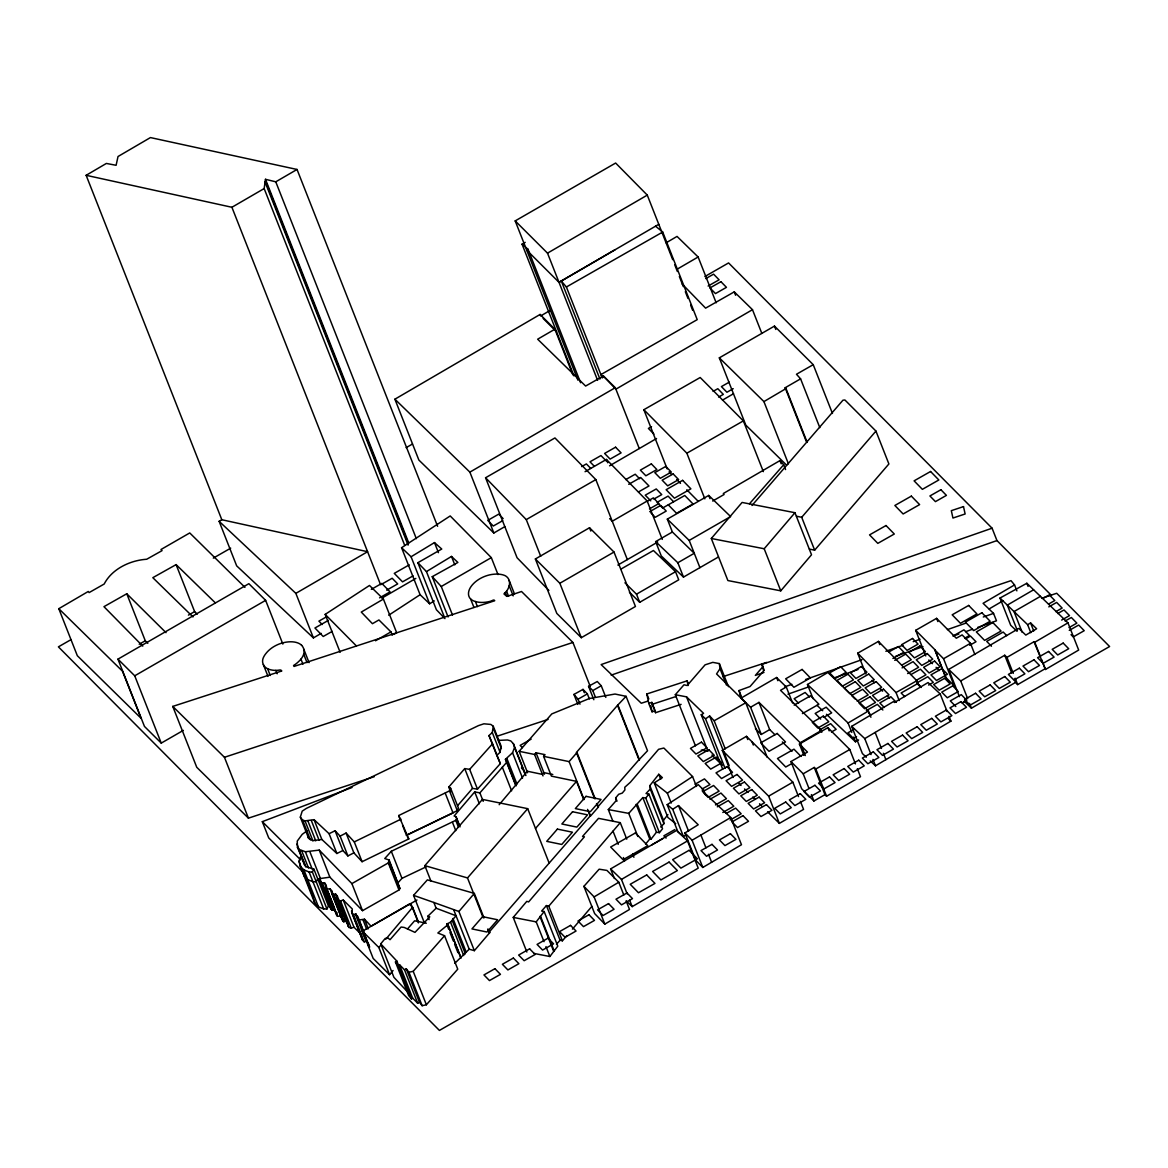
<?xml version="1.0" encoding="UTF-8"?>
<svg xmlns="http://www.w3.org/2000/svg" width="1168" height="1168" viewBox="0 0 1168 1168"><rect width="100%" height="100%" fill="white"/><g stroke="black" fill="none" stroke-linecap="round" stroke-linejoin="round"><path stroke-width="1.5" d="M493.29 726.277L492.283 732.497L488.998 735.577L492.531 743.826L469.667 769.362L464.733 768.588L448.746 787.101L450.629 788.254L449.505 790.867L398.697 815.541L408.8 838.916L362.08 861.707L353.875 852.844L347.903 855.925L342.881 850.538L336.88 853.501L329.084 833.704L314.061 819.673L305.023 820.87L302.57 820.038L300.337 817.133L302.205 811.132L306.366 808.402L478.5 725.591L483.917 723.81L490.852 724.437L493.29 726.277L501.087 746.075L500.079 752.294L496.794 755.375L500.327 763.624L477.478 789.145L472.529 788.385L457.681 805.584M361.73 934.926L353.977 927.246L351.276 928.137L348.852 927.421L337.172 898.513L337.304 896.09L335.654 894.104L332.851 894.527L331.814 893.491L331.697 890.892L330.033 888.804L326.792 889.096L326.208 885.154L324.47 882.716L321.2 882.906L319.828 878.935L330.836 908.85L331.931 910.12L335.187 909.93M347.889 925.728L348.02 923.304M300.453 856.976L299.037 861.196L300.293 866.32L314.849 903.273L318.47 906.864L323.638 908.938L326.952 908.981L328.456 906.091L313.885 869.123L305.724 866.671L297.475 847.428L297.227 841.121L302.235 834.332L307.082 830.755M335.654 894.104L346.385 921.333L343.582 921.742L340.764 916.019L337.523 916.325L336.705 915.332L325.974 888.118M404.712 545.398L264.158 188.559L265.486 179.303L275.765 181.814L297.037 169.462L437.606 526.301M336.705 915.332L336.924 912.383M515.424 784.692L505.437 759.317L512.548 752.732L514.562 747.432L513.394 743.68L510.766 740.906L507.481 739.972L498.488 740.395M366.621 941.204L364.182 941.861L362.606 940.24L351.889 913.026L352.313 908.996L343.261 900.032L340.545 900.922L338.136 900.207L337.172 898.513M448.687 929.188L446.702 924.165L450.541 922.121L456.031 915.756L436.131 908.222L433.868 902.484L413.56 895.36L427.357 879.884L474.339 893.403L483.99 917.902M454.746 963.366L469.215 949.204L474.354 950.664L489.772 932.604L488.487 929.334M402.595 825.44L406.493 835.339L457.301 810.665L458.425 808.037L450.629 788.254M326.952 908.981L312.382 872.014L313.885 869.123M297.475 847.428L298.906 849.355L305.374 851.749L319.229 850.114L329.887 877.183L362.547 910.66L398.974 889.987L399.923 888.556L389.163 860.013L384.754 858.568L391.309 851.282L455.768 820.33L456.688 818.768L456.06 816.709L454.118 816.009L474.704 791.904L479.887 792.882L483.216 801.336M695.471 745.841L675.323 694.712L683.981 684.798L687.193 685.499L705.092 664.826L712.801 662.358L719.342 663.585L720.014 668.651L716.568 673.936L745.724 702.771L767.172 757.2M319.229 850.114L351.889 883.592L388.316 862.918L389.163 860.013M675.746 823.659L667.892 817.483L654.255 782.837L662.387 777.64L658.767 774.282L649.831 785.641L650.269 789.028L646.021 793.539L648.897 794.094L662.548 828.74L659.409 832.682L645.758 798.051L642.823 797.569L628.749 813.381L637.845 836.463M636.122 804.372L649.773 839.018L650.985 839.266L656.46 832.2L642.823 797.569M660.738 827.046L663.92 823.674L663.482 820.272L667.935 814.592M645.758 798.051L648.897 794.094M645.554 844.157L649.773 839.018M411.472 998.976L398.288 965.527L399.5 964.695L412.684 998.144L411.472 998.976L408.625 995.428L410.041 994.552L393.908 977.309L380.724 943.861L385.192 938.473L387.63 937.758L390.039 939.685L401.091 927.027L404.259 927.465L414.976 932.371L429.795 916.836L427.809 916.267L436.131 908.222M612.85 821.119L608.309 809.57L616.222 800.591L615.726 797.832L618.66 794.298L622.252 793.101L624.895 789.962L624.778 787.261L630.34 782.283L658.591 749.316L663.877 748.031L692.58 776.559L696.478 786.458M543.032 775.932L534.594 754.484L536.039 752.761L545.062 754.674L543.602 756.353L551.398 776.136L576.525 781.363L583.679 799.496M393.061 970.535L389.572 974.696L378.841 947.482L381.177 944.708M385.834 939.174L412.64 907.302L409.326 904.061L371.074 926.195L364.489 919.187L358.883 920.019L355.904 913.989L353.451 914.632L351.889 913.026M499.174 804.694L527.41 771.245L542.419 774.384L543.835 772.617L552.771 774.472M526.87 952.051L513.234 917.406L526.783 901.36L528.622 901.915L584.423 836.799L582.511 836.463L598.527 818.345L620.266 822.652L626.763 839.15M513.234 917.406L536.214 921.873L544.157 911.522L557.793 946.153L549.865 956.519L533.951 953.424M473.945 607.433L470.616 598.98A20.805 12.103 -21.5 0 1 468.499 594.059A22.338 13.009 -21.5 0 1 473.376 583.752A21.812 12.702 -21.5 0 1 480.384 578.437A21.068 12.264 -21.5 0 1 489.582 574.89A22.513 13.111 -21.5 0 1 498.196 574.16A21.301 12.41 -21.5 0 1 505.408 575.809A21.009 12.235 -21.5 0 1 509.16 580.467A24.265 14.133 -21.5 0 1 509.19 585.737A22.513 13.096 -21.5 0 1 506.562 591.183L505.277 592.57A4.511 2.628 -21.5 0 0 503.992 593.943L506.868 596.425L521.527 591.504L572.919 642.458L590.234 686.419M711.312 538.492L742.089 502.444L794.955 512.708L811.526 554.771L780.764 590.833L727.883 580.554L711.312 538.492L764.193 548.756L780.764 590.833M764.193 548.756L794.955 512.708M474.354 950.664L458.907 911.478L474.339 893.403M566.86 935.612L562.407 940.809L548.77 906.178L620.266 822.652M572.422 929.129L591.928 906.339M796.445 516.212L801.701 517.293L875.942 431.08L844.902 399.982L842.946 400.201L751.988 505.481M809.38 549.077L814.651 550.172L888.892 463.959L875.942 431.08M479.887 792.882L506.854 762.149L505.437 759.317M430.861 880.891L424.845 865.649L482.428 799.408L527.702 808.665L549.15 863.108L488.939 932.356L489.772 932.604M483.158 917.668L467.507 877.927L527.702 808.665M763.259 666.3L755.346 675.396L763.974 672.461M527.586 772.749L519.147 751.301L551.792 713.911L589.387 698.508L615.025 694.04L626.077 696.318L647.525 750.761L638.969 759.755L617.536 705.326L576.393 752.44L594.6 798.62M407.501 928.954L414.625 920.793L426.32 923.216M543.602 756.353L569.108 761.609L576.992 752.557L595.184 798.751M535.499 828.462L576.525 781.363M549.15 863.108L590.176 815.994L587.577 809.395M596.541 803.569L597.841 806.869L638.969 759.755M597.14 803.701L598.439 807L590.541 816.052L588.599 811.103M749.462 503.773L783.684 464.762L779.932 460.615L723.342 493.495L724.072 494.517L712.684 501.043M548.77 906.178L546.42 905.58L541.616 911.055L544.157 911.522M556.464 944.328L560.071 940.225L546.42 905.58M399.5 964.695L404.522 969.82L406.26 968.783L408.961 972.258L413.195 971.309L444.555 935.714L437.839 932.998L447.811 924.779L460.98 958.227M406.26 968.783L419.443 1002.232L422.144 1005.706L426.378 1004.772L457.739 969.177L444.555 935.714M617.536 705.326L626.077 696.318M626.355 901.448L629.508 909.449L604.82 924.122L594.629 913.566L583.912 886.337L599.14 869.182L606.937 870.423L618.792 882.234L623.829 895.038M397.602 883.212L401.967 878.351L426.101 866.86M725.051 768.34L705.545 718.846L709.618 715.969L714.174 720.773L725.211 748.819M654.255 782.837L667.337 793.13L692.58 776.559M434.277 600.936L429.605 603.768L420.1 594.716L401.573 547.704L450.206 515.949L491.319 557.632L498.006 574.583M340.136 652.313L325.186 614.383L369.482 585.46L383.411 599.067L396.667 632.72L393.718 634.458M388.71 615.215L420.1 594.716M686.317 834.653L683.426 836.492L677.907 831.85L667.191 804.635L698.26 784.633L703.545 789.918L705.428 794.722M667.191 804.635L672.71 809.278L678.491 805.599L698.216 824.754L684.944 832.945L695.661 860.159L702.8 867.459L741.476 844.727L730.745 817.512L702.187 790.765L703.545 789.918M408.625 995.428L395.441 961.979L396.857 961.089L410.041 994.552M580.598 382.739L528.024 249.266L526.695 250.098L559.019 282.349L615.142 249.704M401.573 547.704L411.078 556.756L434.481 542.594L441.767 549.033L417.881 562.699L426.451 571.59L451.49 556.435L457.885 562.45L432.233 576.671L448.103 616.967M389.572 974.696L373.176 958.432L362.445 931.217L416.976 900.002M866.32 757.229L862.393 753.55L851.676 726.335L893.491 701.559L894.454 702.479L928.064 682.565L940.182 693.923L947.131 711.531M583.912 886.337L594.089 896.893L618.792 882.234M412.684 998.144L417.691 1003.268L419.443 1002.232M851.676 726.335L864.758 738.585L940.182 693.923M870.248 760.908L875.489 765.814L950.913 721.138L949.015 716.334M219.131 521.322L221.818 519.731L367.584 551.705L295.854 593.359L219.131 521.322L236.666 565.852L313.404 637.903L321.2 633.377M383.411 599.067L361.277 612.076L372.431 623.697L378.928 619.945L390.944 631.888L392.258 635.246M832.463 413.472L813.235 364.679L774.472 326.091L719.327 357.846L763.916 401.588L786.006 388.579L807.205 442.424M813.016 698.595L807.468 684.492L827.835 672.491L868.452 710.991L870.919 717.269M807.468 684.492L848.07 722.992L868.452 710.991M826.477 714.29L855.487 741.797L858.611 739.957M684.944 832.945L692.084 840.245L730.745 817.512M221.818 519.731L86.14 175.302L106.361 163.447L116.099 165.287L118.026 156.512L150.438 137.576L297.037 169.462M722.7 769.157L701.253 714.728L703.574 713.356L686.536 696.858L675.323 694.712M504.795 526.651L493.845 533.002L418.874 460.061L394.901 399.193L540.083 314.455L554.888 329.201L572.846 374.797M550.07 310.454L540.667 315.944L540.083 314.455M666.081 242.827L677.046 236.418L698.128 256.989L716.174 302.789M58.794 608.689L122.509 671.22L141.036 718.247L77.322 655.701L58.794 608.689L88.257 591.475L89.118 592.585L104.186 584.015C111.982 568.889 130.159 560.333 146.686 559.253L162.06 550.624L160.994 549.5L189.742 532.944L244.959 587.358M1016.875 590.862L1014.539 584.934L983.091 603.316L993.545 613.39L996.479 620.807L977.674 627.42M989.165 608.908L1003.312 600.629M1033.607 589.782L1007.327 605.112L1017.416 630.735M948.708 669.425L1018.861 628.413L1025.796 635.085L1036.629 628.764L1030.585 622.938L1027.636 624.676L999.983 598.045L1026.847 583.27L1067.961 622.851L1078.677 650.065L1045.477 669.468L1034.001 641.743L1006.947 657.38L1004.728 655.248L960.709 680.973L948.708 669.425L959.424 696.639M614.397 878.511L610.616 868.904L676.637 830.404L687.499 840.916L698.216 868.145L632.18 906.631L626.15 900.791M610.616 868.904L621.464 879.416L687.499 840.916M1034.001 641.743L1034.76 642.254L1067.961 622.851M964.228 701.267L971.426 708.202L1015.445 682.462L1017.664 684.609L1044.732 668.972M86.14 175.302L231.906 207.276L264.158 188.559M647.276 195.114L615.638 163.038L515.19 220.898L547.515 253.149L647.276 195.114L672.71 259.69M559.019 282.349L658.781 224.314M554.888 329.201L537.66 339.202L585.621 386.053L603.389 376.008L615.302 387.688L639.276 448.556M677.133 269.195L698.128 256.989M394.901 399.193L469.872 472.135L615.302 387.688M761.843 333.435L752.484 309.681L615.886 389.178L603.389 376.008M382.009 598.06L415.837 578.423M609.565 465.813L656.547 438.511M722.496 400.128L733.489 393.733M662.285 539.382L647.174 501.014L612.236 521.235L609.681 518.636M617.872 565.064L657.73 542.025M792.59 702.99L786.283 686.988L776.589 677.498L741.184 698.041L750.586 707.239L761.302 734.453L769.683 729.591L774.953 734.745M750.586 707.239L758.966 702.377L800.241 742.746L805.292 755.55M786.283 686.988L780.516 690.332L821.484 730.409L800.241 742.746M183.332 730.38L161.242 743.111L144.467 726.438L117.953 659.146L248.857 583.693L265.632 600.352L282.86 644.094M117.953 659.146L134.729 675.805L265.632 600.352M806.358 441.592L785.159 387.747L800.591 378.841L819.805 427.634M432.233 576.671L441.256 586.497L491.319 557.632M375.512 640.779L390.944 631.888M535.367 558.976L589.519 527.746L614.003 552.041L635.45 606.484L581.299 637.699L556.815 613.419L535.367 558.976L559.852 583.27L581.299 637.699M559.852 583.27L614.003 552.041M732.993 777.538L722.277 750.323L746.483 736.336L792.853 782.18L798.518 796.591M722.277 750.323L768.646 796.153L792.853 782.18M767.61 811.76L779.363 823.382L803.569 809.395L800.416 801.394M573.926 375.877L522.052 244.17L525.206 242.36M585.066 471.697L606.411 459.433L647.174 501.014M595.841 479.61L554.946 437.942L485.567 477.756L526.272 519.599L595.841 479.61L627.347 559.603M667.322 519.132L689.193 540.419L730.628 516.563L708.728 495.422L667.322 519.132L672.388 532.009L694.259 553.282L677.834 562.742L655.628 541.602L672.388 532.009M624.938 582.803L636.502 594.176L675.527 571.707L678.725 579.824L639.699 602.294L629.421 592.176M655.628 541.602L661.278 555.953L683.484 577.094L718.335 557.034M1040.44 596.352L1014.028 611.565L1022.219 632.37M803.832 755.243L799.408 744.045L827.893 727.664L849.764 749.491L855.443 763.901M857.341 768.705L860.495 776.705L826.55 796.226L824.973 794.649L813.921 801L801.671 788.78L790.955 761.565L807.453 752.075L799.408 744.045M790.955 761.565L803.19 773.785L814.242 767.434L815.833 769.011L826.55 796.226M815.833 769.011L849.764 749.491M71.044 639.611L58.4 646.853L439.416 1030.424L1109.6 646.517L1056.704 593.271L1041.652 598.293M213.306 558.114L230.695 548.157M406.143 447.651L412.465 444.03M704.873 276.524L728.584 262.931L992.085 528.199L996.961 540.58L1051.448 595.432M620.85 569.137L653.438 550.508L675.527 571.707M925.757 655.949L915.668 630.326L936.59 618.354L956.3 638.224L962.111 634.91L970.447 643.32L974.871 654.533M935.028 650.123L945.7 677.279L934.969 650.065L943.554 658.723L970.447 643.32M599.943 379.089L561.355 281.094L566.392 286.992L662.709 232.038L697.223 319.638L600.907 374.578L603.973 377.498M667.162 468.894L643.845 409.72L700.187 377.512L743.359 420.889L763.346 471.624M813.235 364.679L796.474 374.256L800.591 378.841M643.845 409.72L686.857 453.199L743.359 420.889M714.174 720.773L745.724 702.771M705.749 278.612L713.59 274.159L719.108 279.809L708.115 286.043M752.484 309.681L734.263 291.869L705.603 308.148L682.214 284.087M713.093 391.397L717.809 388.71L723.313 394.375L718.612 397.047M729.27 382.14L721.415 386.593L726.934 392.244L733.212 388.681M651.54 426.641L648.401 428.422L653.919 434.073M581.664 466.601L586.38 463.93L590.789 468.456M409.253 564.859L394.273 573.371L402.537 581.854L413.034 575.897M371.322 589.358L381.805 583.401L390.068 591.884L379.585 597.841M381.191 584.482L392.171 578.248L397.689 583.898L386.696 590.147M326.748 616.675L318.908 621.128L322.207 624.53M502.693 520.68L493.276 526.023L487.771 520.373L498.751 514.124L503.16 518.65M328.412 620.354L314.937 628.004L323.2 636.487L332.194 631.392M625.8 479.566L635.217 474.223L639.626 478.749M628.72 484.297L640.706 477.493L648.985 485.976L638.487 491.932M647.087 501.452L653.365 497.875L658.883 503.539L649.466 508.883M653.905 499.057L661.745 494.604L656.241 488.954L645.247 495.188L650.766 500.838M649.729 511.657L660.708 505.423L666.227 511.073L655.233 517.307L650.824 512.796M601.257 685.762L597.271 681.513L588.555 686.317L592.789 690.58L601.257 685.762L605.827 697.384M531.133 739.14L520.154 745.374L522.359 747.637M865.868 673.98L857.692 653.204L878.467 641.393L916.822 680.74L918.705 685.528M794.152 705.107L810.636 695.748L818.899 704.231L802.416 713.59M888.965 651.919L898.382 646.561L903.886 652.226L892.907 658.46M894.746 660.343L905.726 654.109L911.244 659.759L901.827 665.103M952.957 636.078L963.95 629.844L969.455 635.494L964.753 638.181M695.033 784.239L704.45 778.895L709.969 784.546L702.114 788.999M902.09 667.892L913.084 661.643L918.588 667.308L907.609 673.542M823.82 717.313L831.674 712.86L826.156 707.195L815.176 713.444L820.681 719.094M965.775 638.765L970.477 636.093L975.995 641.743L969.717 645.32M857.181 701.165L868.16 694.931L862.656 689.281L851.662 695.515L854.976 698.902M702.61 791.743L713.59 785.495L719.108 791.159L708.115 797.394L703.705 792.868M1043.009 598.439L1049.287 594.877L1054.806 600.527L1048.528 604.09M911.011 674.535L920.428 669.191L925.947 674.841L916.53 680.185M857.692 653.204L896.031 692.536L916.822 680.74M709.954 799.277L720.948 793.043L726.452 798.693L715.473 804.927M1048.791 606.878L1056.646 602.411L1062.15 608.075L1055.872 611.638M866.364 710.597L877.358 704.362L882.862 710.013M916.792 682.959L927.772 676.725L933.29 682.375L928.589 685.061M831.441 732L836.142 729.328L830.638 723.664L819.644 729.912L821.849 732.175M674.856 829.557L663.877 835.806L666.081 838.069M791.743 763.609L785.743 767.011L777.479 758.528L793.963 749.17L801.044 756.441M717.313 806.811L728.292 800.576L733.811 806.227L722.817 812.475M1057.712 613.521L1063.99 609.959L1069.508 615.609L1061.654 620.062M854.217 729.255L847.939 732.818L853.443 738.468L856.582 736.687M651.832 844.873L662.811 838.639M726.219 813.468L735.636 808.11L741.154 813.775L730.161 820.009M1065.07 621.055L1071.348 617.492L1076.852 623.143L1069.012 627.61M1069.275 630.384L1078.692 625.041L1084.211 630.691L1073.217 636.925L1071.012 634.662M962.096 702.961L966.797 700.289L961.293 694.639L950.299 700.873L955.818 706.523M166.017 632.662L126.772 593.767L103.952 606.674L142.773 646.123M139.211 644.225L145.285 640.779L147.825 643.291M587.373 693.894L583.007 689.383L573.955 694.434L578.043 699.194L587.373 693.894L589.344 698.887M215.131 602.659L176.105 564.611L152.818 577.678L192.997 616.923M188.413 615.113L194.633 611.623L197.231 614.164M329.084 833.704L335.085 830.74L340.107 836.127L346.078 833.047L354.284 841.909L362.08 861.707M354.284 841.909L401.004 819.133M406.42 835.237L453.023 812.943L445.227 793.145M303.3 872.365L268.713 837.894L262.318 821.659L352.064 787.466M740.629 696.756L739.037 690.551L750.046 686.521L763.638 670.943L761.916 664.388L1011.006 580.657L1014.539 584.934M785.013 686.74L791.86 684.346M805.526 679.528L861.94 659.686M885.87 651.262L902.952 645.262M913.215 641.655L920.048 639.246M947.394 629.625L966.199 623.011M983.295 616.996L993.545 613.39M787.947 694.172L808.46 686.959M834.098 677.936L858.027 669.512M895.622 656.285L922.968 646.663M953.745 635.845L958.87 634.034M965.702 631.64L972.55 629.231M992.085 528.199L601.126 664.577L641.29 703.253L648.109 701.034M611.171 675.148L996.961 540.58M301.636 645.291A21.55 12.541 -21.5 0 0 286.51 642.108A21.126 12.293 -21.5 0 0 278.758 644.181A20.966 12.206 -21.5 0 0 271.662 648.05A23.477 13.666 -21.5 0 0 266.027 653.394A22.747 13.242 -21.5 0 0 262.902 658.883A21.243 12.366 -21.5 0 0 263.34 664.563A21.915 12.76 -21.5 0 0 267.589 668.724A22.63 13.169 -21.5 0 0 275.823 670.403A23.783 13.841 -21.5 0 0 278.349 670.228A4.657 2.716 -21.5 0 1 280.875 670.067L281.824 670.972L172.762 706.406L224.446 757.287L572.627 642.546M172.762 706.406L196.75 767.274L248.419 818.155L374.3 776.676M496.882 736.278L548.099 719.4M648.751 703.399L651.861 702.391L655.175 710.801L652.065 711.808L648.751 703.399L646.838 693.967L687.12 680.842L688.448 684.2M722.919 676.652L766.646 662.402M681.119 704.348L655.555 712.699L652.24 704.289L676.097 696.493M300.337 817.133L308.644 838.39L312.82 840.668L321.857 839.471L336.88 853.501M299.037 861.196L304.133 876.058L307.753 879.65L312.922 881.723L316.221 881.767L317.725 878.876L329.887 877.183M300.293 866.32L303.914 869.897L309.082 871.97L312.382 872.014M328.456 906.091L330.544 906.149M656.46 832.2L659.409 832.682M608.309 809.57L628.749 813.381M701.296 750.017L707.969 751.301L686.536 696.858M519.147 751.301L534.594 754.484M560.071 940.225L562.407 940.809M433.868 902.484L458.907 911.478M424.845 865.649L467.507 877.927M446.702 924.165L447.811 924.779M655.555 226.198L662.709 232.038M522.052 244.17L528.024 249.266M948.489 718.875L950.913 721.138M817.001 705.326L822.71 710.728M701.253 714.728L705.545 718.846M1016.832 631.158L1010.7 625.26L999.983 598.045M711.911 755.112L722.393 765.259M785.159 387.747L786.006 388.579M782.326 741.957L791.962 751.374M755.433 728.715L761.302 734.453M786.604 465.141L745.826 425.152L719.327 357.846M738.672 783.144L741.023 785.465M744.542 788.955L748.06 792.415M752.732 797.043L755.054 799.335M759.536 803.774L761.74 805.949M362.445 931.217L378.841 947.482M543.135 318.397L556.552 331.77M262.318 821.659L300.745 859.969M915.668 630.326L935.145 649.963M928.823 659.993L932.458 663.672M936.094 667.337L939.276 670.549M945.744 677.338L954.271 685.937L943.554 658.723M669.089 471.857L671.629 474.412M676.681 479.537L680.477 483.377M686.799 489.772L698.187 501.276M325.186 614.383L356.342 645.889M1006.743 635.669L1003.195 632.034L986.726 641.393L991.442 646.24M921.172 687.251L917.625 683.616L901.141 692.974L904.689 696.61M917.887 684.098L921.202 687.485M896.323 702.362L890.819 696.712L879.825 702.946L884.234 707.472M872.058 680.331L874.409 682.74M880.219 688.711L882.628 691.164M887.3 695.967L889.593 698.318M673.6 501.758L668.081 496.108L657.102 502.342L662.606 508.007L684.769 495.48L693.033 503.963L676.564 513.321L668.286 504.839M868.569 712.86L870.773 715.123M606.484 461.229L600.98 455.564L589.986 461.813L594.395 466.339M809.541 697.004L805.132 692.478L794.152 698.712L798.562 703.238M548.872 590.439L517.074 557.749L485.567 477.756M444.964 618.617L436.394 609.725L417.881 562.699M521.424 767.975L524.052 770.749L525.235 774.501L514.562 747.432M380.724 943.861L396.857 961.089M355.904 913.989L369.599 947.233L358.883 920.019M395.441 961.979L398.288 965.527M407.267 836.536L408.8 838.916M1026.847 583.27L1028.088 586.424M1030.585 622.938L1033.738 630.954M1034.76 642.254L1040.44 656.664M1041.695 659.862L1045.477 669.468M1027.636 624.676L1030.789 632.676M1006.947 657.38L1013.255 673.396M1015.138 678.199L1017.664 684.609M1004.728 655.248L1011.663 672.856M1014.189 679.265L1015.445 682.462M936.59 618.354L937.86 621.566M960.709 680.973L967.644 698.595M969.542 703.399L971.426 708.202M774.472 326.091L775.8 329.449M878.467 641.393L879.723 644.59M896.031 692.536L899.185 700.537M734.263 291.869L735.606 295.256M763.916 401.588L788.429 463.842M783.684 464.762L785.568 469.565M779.932 460.615L781.202 463.813M801.701 517.293L814.651 550.172M875.153 732.438L881.46 748.44M883.358 753.243L885.884 759.653M864.758 738.585L871.065 754.601M872.963 759.404L875.489 765.814M674.71 264.742L677.367 271.487M679.353 276.539L683.338 286.642M685.324 291.693L687.981 298.439M690.638 305.169L692.624 310.221M848.07 722.992L851.779 732.394M853.633 737.096L855.487 741.797M827.893 727.664L829.163 730.861M708.728 495.422L709.983 498.648M814.242 767.434L824.973 794.649M776.589 677.498L777.844 680.696M686.857 453.199L704.844 498.853M761.916 664.388L764.252 670.33M803.19 773.785L808.869 788.196M811.395 794.605L813.921 801M758.966 702.377L769.683 729.591M689.193 540.419L699.924 567.633M739.037 690.551L741.373 696.478M752.031 741.826L753.302 745.023M719.342 663.585L728.438 686.682M720.014 668.651L726.511 685.134M746.483 736.336L747.739 739.534M677.834 562.742L683.484 577.094M768.646 796.153L779.363 823.382M566.392 286.992L602.235 377.979M547.515 253.149L597.607 380.33M515.19 220.898L577.926 380.184M709.618 715.969L729.109 765.449M606.411 459.433L607.725 462.776M636.502 594.176L639.699 602.294M589.519 527.746L590.818 531.046M646.838 693.967L648.824 699.019M700.902 835.062L705.954 847.866M708.465 854.275L711.619 862.276M678.491 805.599L688.58 831.222M692.084 840.245L702.8 867.459M667.337 793.13L671.235 803.029M672.71 809.278L683.426 836.492M658.767 774.282L660.708 779.231M649.831 785.641L663.482 820.272M618.033 705.428L639.48 759.872M650.269 789.028L663.92 823.674M526.272 519.599L540.711 556.26M592.789 690.58L595.344 697.077M637.392 804.562L650.985 839.266M588.555 686.317L593.84 699.734M583.007 689.383L584.336 692.741M578.043 699.194L580 704.173M615.726 797.832L617.025 801.131M573.955 694.434L577.868 704.406M632.618 853.983L633.917 857.283M613.01 831.134L618.208 844.333M623.405 857.516L624.705 860.816M469.872 472.135L493.845 533.002M509.16 580.467L514.489 593.986M509.19 585.737L513.19 595.884M621.464 879.416L627.143 893.827M629.654 900.221L632.18 906.631M506.562 591.183L508.562 596.264M505.277 592.57L506.62 595.943M569.108 761.609L584.044 799.554M594.089 896.893L604.82 924.122M536.039 752.761L544.492 774.209M470.616 598.98A21.652 12.6 -21.5 0 0 475.42 601.535L477.42 606.601M451.49 556.435L454.79 564.83M434.481 542.594L438.453 552.668M513.394 743.68L525.936 775.552M512.548 752.732L522.549 778.107M441.256 586.497L452.498 615.04M506.956 758.704L516.957 784.078M506.854 762.149L516.183 785.83M493.597 728.803L501.393 748.6M275.765 181.814L416.334 538.652M492.283 732.497L500.079 752.294M426.451 571.59L444.307 616.938M502.284 767.128L511.613 790.809M492.531 743.826L500.327 763.624M488.998 735.577L496.794 755.375M265.486 179.303L408.712 542.901M265.749 181.785L408.304 543.689M264.873 181.551L408.099 545.149M411.078 556.756L429.605 603.768M540.667 916.646L554.304 951.292M539.908 916.384L553.559 951.029M536.214 921.873L544.011 941.671M545.967 946.62L549.865 956.519M469.667 769.362L477.478 789.145M474.704 791.904L479.362 803.745M464.733 768.588L472.529 788.385M231.906 207.276L380.578 584.701M448.746 787.101L450.687 792.05M449.505 790.867L457.301 810.665M456.06 816.709L460.061 826.871M456.688 818.768L459.345 825.542M455.768 820.33L458.425 827.09M452.425 822.17L455.754 830.623M487.655 929.1L488.939 932.356M453.783 910.018L469.215 949.204M452.965 918.501L466.134 951.964M452.191 920.399L465.36 953.847M450.541 922.121L463.711 955.57M447.548 923.567L460.718 957.015M450.001 932.531L453.301 940.897M454.615 944.24L457.914 952.606M398.697 815.541L400.639 820.491M427.809 916.267L429.123 919.61M295.854 593.359L313.404 637.903M413.56 895.36L424.495 923.114M391.309 851.282L401.967 878.351M412.64 907.302L418.319 921.713M410.844 903.667L418.407 922.881M389.265 861.488L399.923 888.556M389.28 863.94L391.28 869.021M388.316 862.918L398.974 889.987M301.548 645.291A23.462 13.666 -21.5 0 1 303.753 649.116L309.082 662.65M303.753 649.116A22.907 13.344 -21.5 0 1 303.695 654.168L307.023 662.621M303.695 654.168A21.331 12.425 -21.5 0 1 300.95 659.117L302.95 664.198M413.195 971.309L426.378 1004.772M408.961 972.258L422.144 1005.706M404.522 969.82L417.691 1003.268M346.078 833.047L353.875 852.844M275.823 670.403L277.152 673.775M340.107 836.127L347.903 855.925M335.085 830.74L342.881 850.538M267.589 668.724L270.246 675.484M351.889 883.592L362.547 910.66M364.489 919.187L368.27 928.794M263.34 664.563L268.012 676.389M362.941 919.698L366.723 929.305M357.7 916.267L365.277 935.48M355.437 914.237L366.153 941.466M353.451 914.632L364.182 941.861M351.48 911.025L362.606 940.24M314.061 819.673L321.857 839.471M343.261 900.032L353.977 927.246M311.345 820.564L319.141 840.361M340.545 900.922L351.276 928.137M307.943 821.046L315.74 840.843M337.304 896.09L347.392 921.698M338.136 900.207L348.852 927.421M305.023 820.87L312.82 840.668M333.814 894.206L344.545 921.421M331.697 890.892L336.121 902.09M337.377 905.302L341.786 916.5M332.851 894.527L343.582 921.742M330.033 888.804L342.268 919.406M331.814 893.491L342.545 920.705M302.57 820.038L310.381 839.836M324.47 882.716L334.559 908.324M326.792 889.096L337.523 916.325M325.711 886.819L336.442 914.033M322.485 883.11L333.201 910.325M309.943 851.895L320.601 878.964M321.2 882.906L331.931 910.12M320.12 881.621L330.836 908.85M305.374 851.749L312.192 869.065M301.636 850.596L308.454 867.912M309.082 871.97L323.638 908.938M296.979 843.953L304.308 864.758M298.906 849.355L305.724 866.671M303.914 869.897L318.47 906.864M303.519 872.554L313.608 898.163M176.105 564.611L194.633 611.623M224.446 757.287L248.419 818.155M126.772 593.767L145.285 640.779M134.729 675.805L161.242 743.111M308.133 836.93L308.644 838.39M314.017 899.871L314.849 903.273M655.175 710.801L655.555 712.699M651.861 702.391L652.24 704.289M687.12 680.842L688.069 685.558M650.795 705.516L652.065 711.808M368.431 943.481L368.519 945.963M475.449 601.505A22.44 13.067 -21.5 0 0 490.093 601.374L492.064 600.673A2.248 1.314 -21.5 0 1 494.049 600.016L494.75 600.717L294.044 666.432L293.577 665.687A2.073 1.212 -21.5 0 1 294.978 664.607L296.38 663.541A28.689 16.702 -21.5 0 0 300.95 659.117M557.399 829.105L546.726 841.354L561.764 844.449L572.437 832.2L557.399 829.105M572.539 811.745L561.852 823.995L576.89 827.105L587.562 814.855L572.539 811.745M586.015 796.342L575.342 808.592L590.38 811.687L601.053 799.438L586.015 796.342M482.603 916.661L471.93 928.91L486.968 932.02L497.641 919.771L482.603 916.661M720.948 281.692L709.954 287.927L715.473 293.591L726.452 287.343L720.948 281.692M615.58 447.198L604.601 453.447L610.105 459.097L621.099 452.863L615.58 447.198M651.35 463.886L640.371 470.12L645.875 475.785L656.869 469.536L651.35 463.886M665.789 466.412L654.81 472.646L660.314 478.296L671.308 472.062L665.789 466.412M673.148 473.945L662.154 480.179L667.673 485.844L678.652 479.595L673.148 473.945M682.623 480.355L666.14 489.713L674.418 498.196L690.887 488.837L682.623 480.355M930.575 471.492L914.091 480.851L922.37 489.334L938.838 479.975L930.575 471.492M911.347 496.123L894.863 505.481L903.127 513.964L919.61 504.605L911.347 496.123M940.912 489.728L929.918 495.962L935.437 501.627L946.416 495.378L940.912 489.728M886.03 525.527L869.547 534.886L877.81 543.368L894.294 534.01L886.03 525.527M802.124 669.439L785.655 678.798L793.919 687.28L810.402 677.922L802.124 669.439M701.442 742.147L690.463 748.396L695.967 754.046L706.961 747.812L701.442 742.147M840.595 666.651L829.616 672.899L835.135 678.55L846.114 672.315L840.595 666.651M708.801 749.695L697.807 755.93L703.326 761.58L714.305 755.346L708.801 749.695M968.666 605.433L952.183 614.806L960.446 623.289L976.93 613.915L968.666 605.433M847.953 674.199L836.96 680.433L842.478 686.098L853.458 679.849L847.953 674.199M861.415 666.548L850.435 672.783L855.94 678.447L866.933 672.199L861.415 666.548M912.544 638.458L901.565 644.692L907.069 650.357L918.063 644.108L912.544 638.458M716.145 757.229L705.165 763.463L710.67 769.128L721.663 762.879L716.145 757.229M855.297 681.732L844.318 687.981L849.822 693.631L860.816 687.397L855.297 681.732M868.773 674.082L857.779 680.331L863.298 685.981L874.277 679.747L868.773 674.082M919.902 645.992L908.908 652.24L914.427 657.891L925.406 651.656L919.902 645.992M981.879 612.762L965.41 622.121L973.674 630.603L990.157 621.245L981.879 612.762M777.216 733.46L760.748 742.819L769.011 751.301L785.495 741.943L777.216 733.46M876.117 681.63L865.138 687.864L870.642 693.529L881.636 687.28L876.117 681.63M726.992 766.631L716.013 772.88L721.532 778.53L732.511 772.296L726.992 766.631M927.246 653.54L916.252 659.774L921.771 665.439L932.75 659.19L927.246 653.54M823.279 716.13L812.3 722.364L817.804 728.029L828.798 721.78L823.279 716.13M992.815 622.559L976.331 631.917L984.595 640.4L1001.078 631.041L992.815 622.559M869.999 696.814L859.02 703.063L864.524 708.713L875.518 702.464L869.999 696.814M883.475 689.164L872.481 695.413L878 701.063L888.979 694.829L883.475 689.164M934.59 661.073L923.611 667.322L929.115 672.972L940.109 666.738L934.59 661.073M737.052 774.472L726.073 780.72L731.577 786.371L742.571 780.136L737.052 774.472M635.377 832.974L610.66 847.019L623.055 859.736L647.773 845.705L635.377 832.974M941.948 668.622L930.954 674.856L936.473 680.506L947.452 674.272L941.948 668.622M744.41 782.02L733.416 788.254L738.935 793.904L749.914 787.67L744.41 782.02M944.649 678.301L933.655 684.55L939.174 690.2L950.153 683.966L944.649 678.301M751.754 789.553L740.76 795.802L746.279 801.452L757.273 795.204L751.754 789.553M952.752 685.879L941.773 692.128L947.277 697.778L958.271 691.544L952.752 685.879M759.098 797.102L748.119 803.336L753.623 808.986L764.617 802.752L759.098 797.102M742.994 815.658L732 821.892L737.519 827.557L748.498 821.308L742.994 815.658M766.456 804.635L755.462 810.869L760.981 816.534L771.96 810.285L766.456 804.635M689.12 850.289L672.637 859.648L680.915 868.131L697.398 858.772L689.12 850.289M646.707 874.92L630.224 884.278L638.487 892.761L654.971 883.402L646.707 874.92M669.089 862.086L652.605 871.459L660.884 879.942L677.367 870.569L669.089 862.086M1033.987 659.803L1022.993 666.052L1028.512 671.702L1039.491 665.468L1033.987 659.803M1048.587 651.452L1037.593 657.686L1043.112 663.336L1054.091 657.102L1048.587 651.452M1063.187 643.086L1052.207 649.32L1057.712 654.971L1068.705 648.736L1063.187 643.086M975.572 693.266L964.578 699.515L970.097 705.165L981.076 698.931L975.572 693.266M990.172 684.901L979.178 691.149L984.697 696.8L995.691 690.565L990.172 684.901M1004.772 676.535L993.793 682.784L999.297 688.434L1010.291 682.2L1004.772 676.535M1019.372 668.169L1008.393 674.418L1013.912 680.068L1024.891 673.834L1019.372 668.169M917.157 726.73L906.164 732.978L911.682 738.629L922.662 732.394L917.157 726.73M931.757 718.364L920.778 724.613L926.282 730.263L937.276 724.029L931.757 718.364M946.357 709.998L935.378 716.247L940.882 721.897L951.876 715.663L946.357 709.998M960.972 701.632L949.978 707.881L955.497 713.531L966.476 707.297L960.972 701.632M858.743 760.193L847.749 766.442L853.268 772.092L864.247 765.858L858.743 760.193M873.343 751.827L862.364 758.076L867.868 763.726L878.862 757.492L873.343 751.827M887.943 743.461L876.964 749.71L882.468 755.36L893.462 749.126L887.943 743.461M902.557 735.095L891.564 741.344L897.082 746.994L908.062 740.76L902.557 735.095M800.328 793.656L789.334 799.905L794.853 805.555L805.832 799.321L800.328 793.656M814.928 785.29L803.949 791.539L809.453 797.189L820.447 790.955L814.928 785.29M829.528 776.924L818.549 783.173L824.053 788.823L835.047 782.589L829.528 776.924M844.143 768.559L833.149 774.807L838.668 780.458L849.647 774.223L844.143 768.559M785.728 802.022L774.734 808.271L780.253 813.921L791.232 807.672L785.728 802.022M711.998 844.347L701.004 850.581L706.523 856.246L717.502 849.997L711.998 844.347M730.423 833.704L719.444 839.938L724.948 845.603L735.942 839.354L730.423 833.704M626.982 892.965L615.989 899.199L621.507 904.864L632.487 898.615L626.982 892.965M588.964 914.734L577.985 920.983L583.489 926.633L594.483 920.384L588.964 914.734M608.543 903.609L597.563 909.843L603.068 915.508L614.061 909.259L608.543 903.609M513.365 958.037L502.386 964.286L507.89 969.936L518.884 963.688L513.365 958.037M529.63 948.81L518.636 955.059L524.155 960.709L535.134 954.475L529.63 948.81M548.055 938.167L537.076 944.416L542.58 950.066L553.574 943.832L548.055 938.167M570.539 925.377L559.545 931.626L565.064 937.276L576.043 931.042L570.539 925.377M494.94 968.681L483.961 974.93L489.465 980.58L500.459 974.346L494.94 968.681M963.498 506.605L951.321 510.664L952.942 518.037L965.133 513.978L963.498 506.605"/></g></svg>
